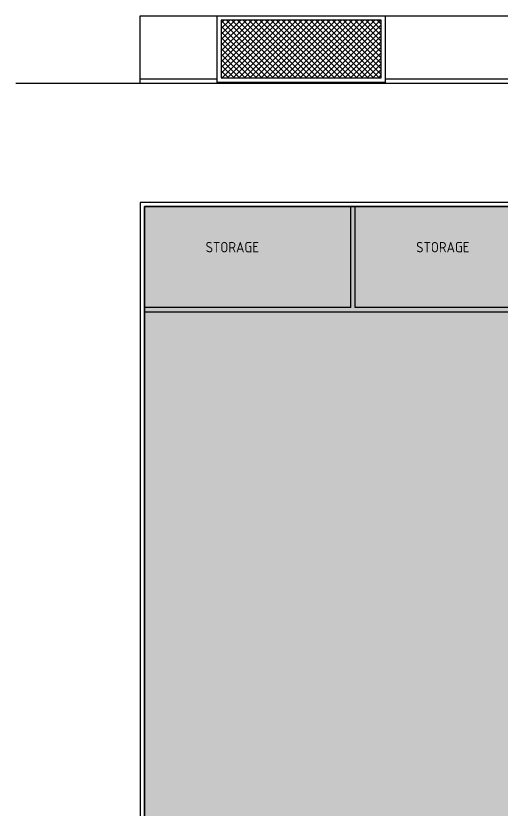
# Model space of a CAD drawing. Header units: inches. Extents: x 527079 to 698187, y -115864 to 63842.
# Drawn here: x 527079 to 550174, y 20312 to 58073 of the extents above; entities that cross this region are included whole.
import ezdxf

# ---------------------------------------------------------------- set-up
doc = ezdxf.new("R2010")
doc.units = ezdxf.units.IN
doc.header["$LTSCALE"] = 8
doc.header["$MEASUREMENT"] = 0
for name, color, linetype in [('floor', 177, 'Continuous'), ('hatch', 8, 'Continuous'), ('txt', 7, 'Continuous'), ('walls', 5, 'Continuous')]:
    doc.layers.add(name, color=color, linetype=linetype)
doc.styles.get("Standard").update_dxf_attribs({"font": 'isocp.shx'})

msp = doc.modelspace()

# ---------------------------------------------------------------- hatches: boundary and pattern name
at = {"layer": 'hatch'}
h = msp.add_hatch(dxfattribs=at)
h.set_pattern_fill('ANSI37', color=256, scale=1500, style=0)
h.set_pattern_definition([(45, (554524.73, -24275.6), (-132.58252, 132.58252), []), (135, (554524.73, -24275.6), (-132.58252, -132.58252), [])])
h.paths.add_polyline_path([(536837, 57873), (536837, 55123), (544437, 55123), (544437, 57873)])
h = msp.add_hatch(color=254, dxfattribs=at)
h.dxf.hatch_style = 1
h.paths.add_polyline_path([(533187, 49003), (697987, 49003), (697987, -21797), (623187, -21797), (623187, -15897), (553187, -15897), (553187, -10747), (533187, -10747)])

# ---------------------------------------------------------------- linework, layer by layer
at = {"layer": 'floor'}
msp.add_lwpolyline([(533187, 49003), (697987, 49003), (697987, -21797), (623187, -21797), (623187, -15897), (553187, -15897), (553187, -10747), (533187, -10747), (533187, 49003)], close=True, dxfattribs=at)
at = {"layer": 'walls', "color": 18, "true_color": 0x000000}
for p, q in [((532987, 58073), (552987, 58073)), ((532987, 54873), (532987, 58073)), ((536637, 54923), (536637, 58073)), ((536637, 54873), (536637, 58073)), ((544637, 54873), (544637, 58073)), ((527079, 54873), (698187, 54873)), ((532987, 55073), (536637, 55073)), ((536637, 54923), (544637, 54923)), ((544637, 55073), (558643, 55073))]:
    msp.add_line(p, q, dxfattribs=at)
at = {"layer": 'walls'}
for p, q in [((698187, 49203), (532987, 49203)), ((532987, 49203), (532987, -10947)), ((533187, 49003), (533187, 27003)), ((602987, 49003), (533187, 49003)), ((542987, 44203), (542987, 49003)), ((543187, 44203), (543187, 49003)), ((542987, 44203), (533187, 44203)), ((552987, 44203), (543187, 44203)), ((533187, 44003), (540815, 44003)), ((540815, 44003), (570811, 44003)), ((533187, 27003), (533187, -10747))]:
    msp.add_line(p, q, dxfattribs=at)
at = {"layer": 'walls', "color": 18, "true_color": 0x000000}
msp.add_lwpolyline([(536837, 55123), (544437, 55123), (544437, 57873), (536837, 57873)], close=True, dxfattribs=at)

# ---------------------------------------------------------------- texts
at = {"layer": 'txt', "color": 176, "char_height": 492.2, "attachment_point": 5}
for insert in [(537359, 47077), (547359, 47077)]:
    msp.add_mtext('STORAGE', dxfattribs=dict(at, insert=insert))

doc.saveas('drawing.dxf')
